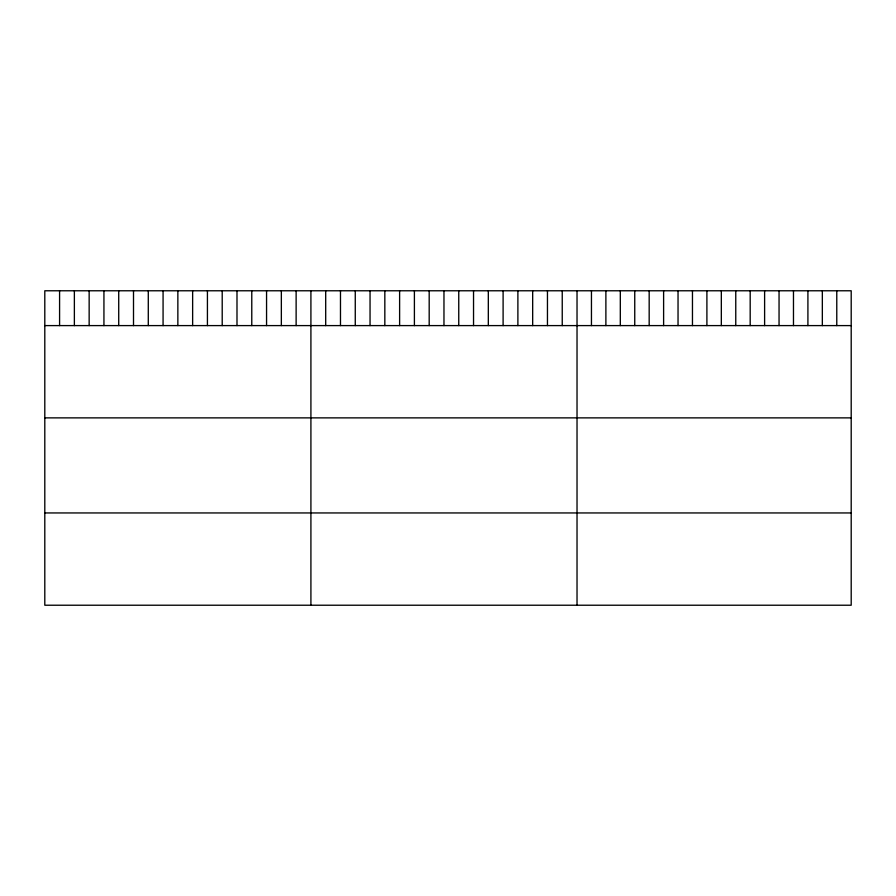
<?xml version="1.0" encoding="UTF-8"?>
<svg xmlns="http://www.w3.org/2000/svg" width="896" height="896" viewBox="0 0 896 896"><rect width="100%" height="100%" fill="white"/><g stroke="black" fill="none" stroke-linecap="round" stroke-linejoin="round"><path stroke-width="1.34" d="M851.2 325.595L851.2 605.226L44.8 605.226L44.8 290.774L851.2 290.774L851.2 325.595L44.8 325.595M44.8 417.872L851.2 417.872M44.8 512.949L851.2 512.949M836.774 290.774L836.774 325.595M822.338 290.774L822.338 325.595M807.912 290.774L807.912 325.595M793.475 290.774L793.475 325.595M779.05 290.774L779.05 325.595M764.613 290.774L764.613 325.595M750.187 290.774L750.187 325.595M735.762 290.774L735.762 325.595M721.325 290.774L721.325 325.595M706.899 290.774L706.899 325.595M692.462 290.774L692.462 325.595M678.037 290.774L678.037 325.595M663.611 290.774L663.611 325.595M649.174 290.774L649.174 325.595M634.749 290.774L634.749 325.595M620.312 290.774L620.312 325.595M605.886 290.774L605.886 325.595M591.45 290.774L591.45 325.595M577.024 290.774L577.024 605.226M562.24 290.774L562.24 325.595M547.456 290.774L547.456 325.595M532.672 290.774L532.672 325.595M517.888 290.774L517.888 325.595M503.104 290.774L503.104 325.595M488.32 290.774L488.32 325.595M473.536 290.774L473.536 325.595M458.752 290.774L458.752 325.595M443.968 290.774L443.968 325.595M429.184 290.774L429.184 325.595M414.4 290.774L414.4 325.595M399.616 290.774L399.616 325.595M384.832 290.774L384.832 325.595M370.048 290.774L370.048 325.595M355.264 290.774L355.264 325.595M340.48 290.774L340.48 325.595M325.696 290.774L325.696 325.595M310.912 290.774L310.912 605.226M296.128 290.774L296.128 325.595M281.344 290.774L281.344 325.595M266.56 290.774L266.56 325.595M251.776 290.774L251.776 325.595M236.992 290.774L236.992 325.595M222.208 290.774L222.208 325.595M207.424 290.774L207.424 325.595M192.64 290.774L192.64 325.595M177.856 290.774L177.856 325.595M163.072 290.774L163.072 325.595M148.288 290.774L148.288 325.595M133.504 290.774L133.504 325.595M118.72 290.774L118.72 325.595M103.936 290.774L103.936 325.595M89.152 290.774L89.152 325.595M74.368 290.774L74.368 325.595M59.584 290.774L59.584 325.595"/></g></svg>
